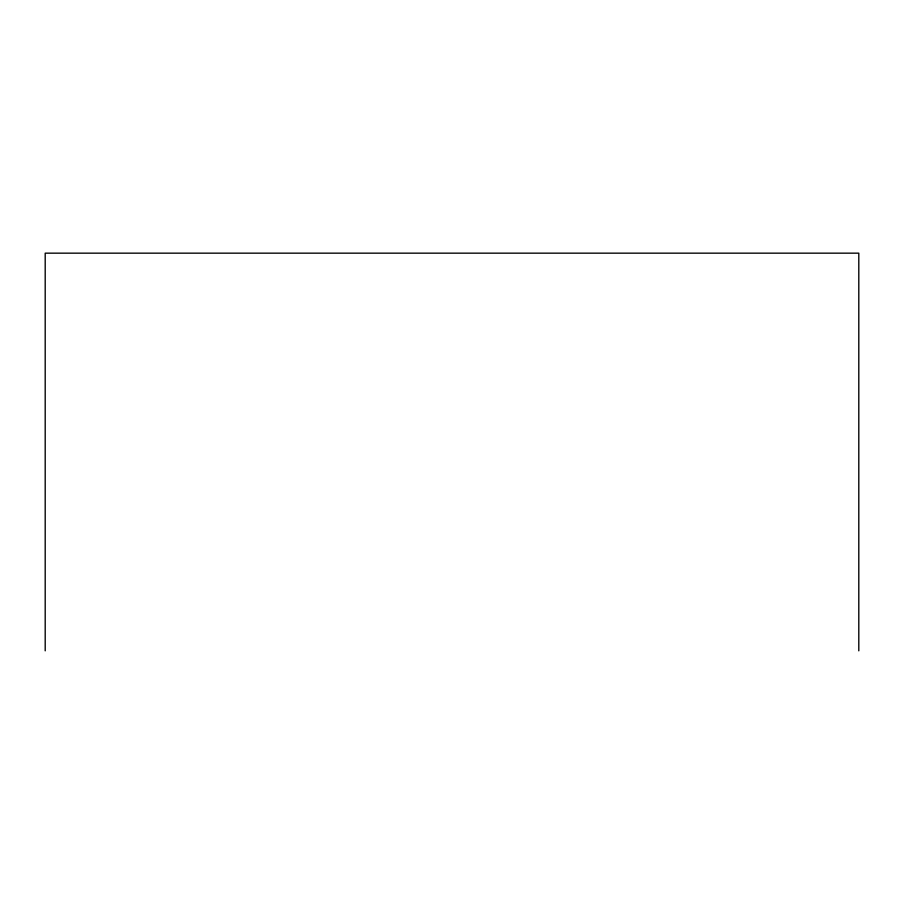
<?xml version="1.0" encoding="UTF-8"?>
<svg xmlns="http://www.w3.org/2000/svg" width="904" height="904" viewBox="0 0 904 904"><rect width="100%" height="100%" fill="white"/><g stroke="black" fill="none" stroke-linecap="round" stroke-linejoin="round"><path stroke-width="1.36" d="M858.8 650.835L858.8 253.165L45.2 253.165L45.2 650.835"/></g></svg>
